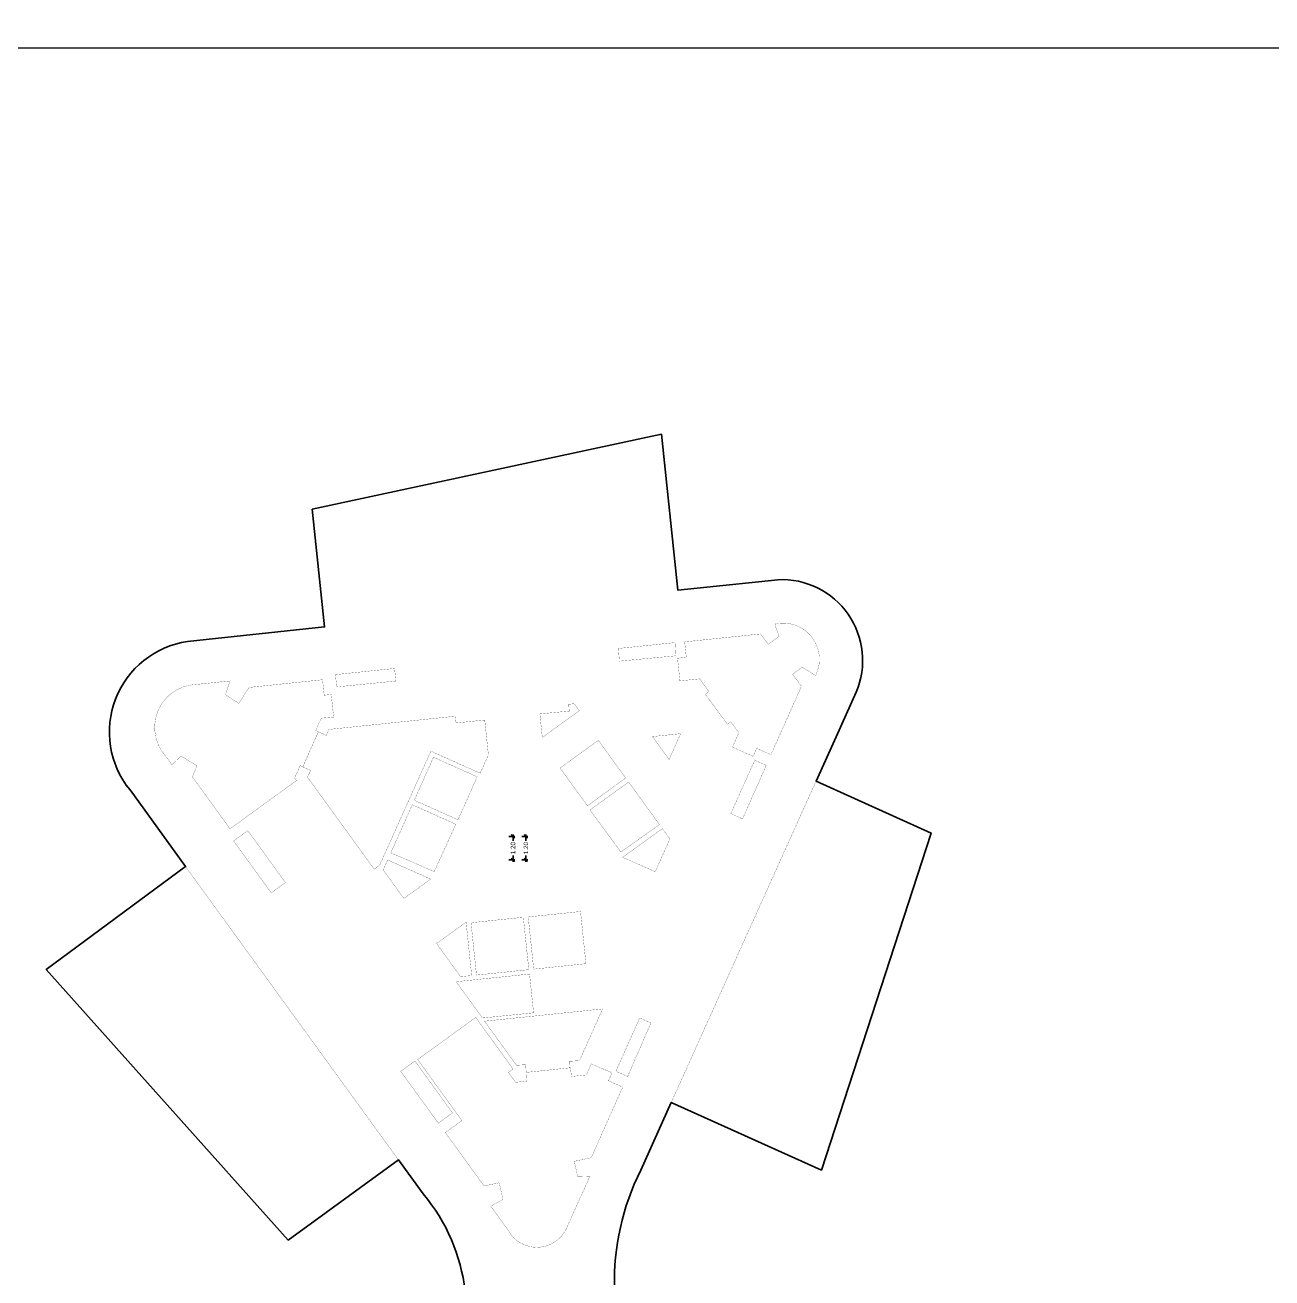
# Model space of a CAD drawing. Header units: metres. Extents: x 256329 to 886268, y -249371 to 355.
# Drawn here: x 283780.9 to 283844.9, y -582.3 to -518 of the extents above; entities that cross this region are included whole.
import ezdxf

# ---------------------------------------------------------------- set-up
doc = ezdxf.new("R2010")
doc.units = ezdxf.units.M
doc.header["$MEASUREMENT"] = 0
doc.header["$PDMODE"] = 35
doc.linetypes.add('DASHED', pattern=[0.75, 0.5, -0.25])
doc.layers.get('0').update_dxf_attribs({"lineweight": 18})
doc.layers.get('Defpoints').update_dxf_attribs({"lineweight": 20})
doc.layers.add('BLK_1_FLR_5_BLT_UP_AREA', color=7, linetype='Continuous', true_color=0x995f4c)
for name, color, linetype, lineweight in [('BLK_1_FLR_5_BLT_UP_AREA_DEDUCT', 14, 'DASHED', 9), ('BLK_1_FLR_5_EXIT_WIDTH_STAIR', 7, 'Continuous', 0), ('BLK_1_FLR_5_UNITFA', 7, 'Continuous', 0)]:
    doc.layers.add(name, color=color, linetype=linetype, lineweight=lineweight)
for name, color, linetype in [('BLK_1_FLR_5_FAR_AREA_DEDUCT', 7, 'Continuous'), ('BLK_1_FLR_5_LIFT_1', 251, 'Continuous'), ('BLK_1_FLR_5_LIFT_2', 251, 'Continuous'), ('BLK_1_FLR_5_LIFT_3', 251, 'Continuous'), ('BLK_1_FLR_5_LIFT_4', 251, 'Continuous'), ('BLK_1_FLR_5_LIFT_5', 251, 'Continuous'), ('BLK_1_FLR_5_LIFT_6', 251, 'Continuous')]:
    doc.layers.add(name, color=color, linetype=linetype)
doc.styles.get("Standard").update_dxf_attribs({"font": 'arial.ttf'})
doc.dimstyles.new('METRIC DIM', dxfattribs={"dimtxt": 0.23, "dimasz": 0.18, "dimexe": 0.1, "dimexo": 0.1, "dimgap": 0.09, "dimtad": 0, "dimzin": 0, "dimdsep": 46, "dimtxsty": 'Standard', "dimblk": 'OBLIQUE', "dimcen": 0, "dimdle": 0.1, "dimclrd": 147, "dimclre": 147, "dimclrt": 7, "dimadec": 0, "dimazin": 0, "dimtfac": 1, "dimtofl": 0, "dimtmove": 0, "dimatfit": 2, "dimfxl": 0.125, "dimtolj": 1, "dimtzin": 0, "dimarcsym": 0})

# ---------------------------------------------------------------- blocks, each defined once
blk = doc.blocks.new('_Oblique')
at = {"color": 0, "linetype": 'ByBlock', "lineweight": -2}
blk.add_line((-0.5, -0.5), (0.5, 0.5), dxfattribs=at)
blk = doc.blocks.new('*D146')
at = {"layer": 'BLK_1_FLR_5_EXIT_WIDTH_STAIR', "color": 147, "lineweight": -2, "transparency": 16777216}
for p, q in [((283806.386579, -559.65448), (283806.693642, -559.65448)), ((283806.593642, -559.55448), (283806.593642, -559.87778)), ((283806.386579, -560.85608), (283806.693642, -560.85608)), ((283806.593642, -560.95608), (283806.593642, -560.63278))]:
    blk.add_line(p, q, dxfattribs=at)
at = {"layer": 'Defpoints', "color": 0, "transparency": 16777216}
for p in [(283806.286579, -559.65448), (283806.286579, -560.85608), (283806.593642, -560.85608)]:
    blk.add_point(p, dxfattribs=at)
at = {"layer": 'BLK_1_FLR_5_EXIT_WIDTH_STAIR', "color": 147, "lineweight": -2, "transparency": 16777216, "xscale": 0.18, "yscale": 0.18, "zscale": 0.18}
for p, rotation in [((283806.593642, -559.65448), 90), ((283806.593642, -560.85608), 270)]:
    blk.add_blockref('_Oblique', p, dxfattribs=dict(at, rotation=rotation))
at = {"layer": 'BLK_1_FLR_5_EXIT_WIDTH_STAIR', "color": 7, "transparency": 16777216, "insert": (283806.593642, -560.25528), "char_height": 0.23, "attachment_point": 5, "rotation": 90}
blk.add_mtext('\\A1;1.20', dxfattribs=at)
blk = doc.blocks.new('*D147')
at = {"layer": 'BLK_1_FLR_5_EXIT_WIDTH_STAIR', "color": 147, "lineweight": -2, "transparency": 16777216}
for p, q in [((283805.725633, -559.65448), (283806.032697, -559.65448)), ((283805.932697, -559.55448), (283805.932697, -559.87778)), ((283805.725633, -560.85608), (283806.032697, -560.85608)), ((283805.932697, -560.95608), (283805.932697, -560.63278))]:
    blk.add_line(p, q, dxfattribs=at)
at = {"layer": 'Defpoints', "color": 0, "transparency": 16777216}
for p in [(283805.625633, -559.65448), (283805.625633, -560.85608), (283805.932697, -560.85608)]:
    blk.add_point(p, dxfattribs=at)
at = {"layer": 'BLK_1_FLR_5_EXIT_WIDTH_STAIR', "color": 147, "lineweight": -2, "transparency": 16777216, "xscale": 0.18, "yscale": 0.18, "zscale": 0.18}
for p, rotation in [((283805.932697, -559.65448), 90), ((283805.932697, -560.85608), 270)]:
    blk.add_blockref('_Oblique', p, dxfattribs=dict(at, rotation=rotation))
at = {"layer": 'BLK_1_FLR_5_EXIT_WIDTH_STAIR', "color": 7, "transparency": 16777216, "insert": (283805.932697, -560.25528), "char_height": 0.23, "attachment_point": 5, "rotation": 90}
blk.add_mtext('\\A1;1.20', dxfattribs=at)

msp = doc.modelspace()

# ---------------------------------------------------------------- linework, layer by layer
at = {"color": 6, "ltscale": 0.05, "elevation": -101.239328}
msp.add_lwpolyline([(283758.121586, -519.163935), (283865.37207, -519.163935), (283865.37207, -768.817827), (283758.121586, -768.817827)], close=True, dxfattribs=at)
at = {"layer": 'BLK_1_FLR_5_BLT_UP_AREA', "color": 14, "elevation": -101.115754}
msp.add_lwpolyline([(283812.763747, -588.792997, -0.247903), (283812.492363, -576.790327), (283814.057804, -573.317816), (283821.769946, -576.793399), (283827.402107, -559.487232), (283821.491233, -556.823416), (283822.523146, -554.535462), (283823.554495, -552.247253, 0.55286), (283819.533633, -546.472288), (283814.386865, -547.007608), (283813.550208, -539.001542), (283795.62304, -542.857988), (283796.254175, -548.902527), (283789.214275, -549.647573, 0.58126), (283786.265129, -557.271347), (283789.119583, -561.210031), (283781.96486, -566.483508), (283794.384072, -580.384424), (283800.052248, -576.27139), (283801.318688, -578.016672, -0.299105), (283802.539371, -588.312459)], format="xyb", dxfattribs=at)
at = {"layer": 'BLK_1_FLR_5_BLT_UP_AREA_DEDUCT', "color": 14, "linetype": 'ByBlock', "const_width": 0.01}
for points, elevation in [([(283814.746223, -549.665173), (283818.647137, -549.256931), (283819.034124, -549.790172), (283819.599868, -549.379597), (283819.401581, -548.844659), (283819.391392, -548.747161, -0.617363), (283821.503178, -551.322991, -0.002002), (283821.472738, -551.390528), (283821.313644, -551.305553), (283820.786572, -550.964516), (283820.288993, -551.325622), (283820.74107, -551.948555), (283819.175421, -555.460347), (283818.444747, -555.134593), (283818.261362, -555.545531), (283817.199453, -555.071642), (283817.52774, -554.336004), (283817.116656, -553.769427), (283816.944739, -553.897033), (283815.801624, -552.356978), (283815.985929, -552.211), (283815.516119, -551.563483), (283814.50231, -551.668406), (283814.380847, -550.507779), (283814.829491, -550.460827)], -202.163684), ([(283794.814125, -556.788739), (283791.402165, -559.264903), (283789.469529, -556.601882), (283789.69987, -556.033636), (283788.888136, -555.526025), (283788.419233, -555.972772), (283788.122797, -555.562267, -0.292458), (283787.700998, -553.2202, -0.157367), (283788.577978, -552.1854, -0.129148), (283789.650339, -551.855188), (283791.404718, -551.67185), (283791.164743, -552.380392), (283791.845794, -552.824673), (283792.379942, -552.005862), (283796.152828, -551.611019), (283796.236095, -552.406674), (283796.597035, -552.368901), (283796.722516, -553.527971), (283796.086837, -553.58443), (283795.805238, -554.217076), (283795.938316, -554.284002), (283795.133176, -556.090587), (283795.00634, -556.009042), (283794.721444, -556.648296)], -202.408485), ([(283805.696866, -571.777636), (283805.938385, -571.602429), (283804.016505, -568.953185), (283801.037697, -571.114146), (283802.95446, -573.764112), (283803.306873, -574.24971), (283802.457158, -574.866375), (283804.446786, -577.607926), (283805.225726, -577.440374), (283805.41249, -578.308628, 0.0186), (283804.793368, -578.64771), (283805.685715, -579.883434, 0.64042), (283808.721802, -579.680478), (283809.875355, -577.12114), (283809.24588, -577.101887), (283809.081841, -576.339281), (283809.950331, -576.152467), (283811.565623, -572.529322), (283810.834503, -572.204129), (283811.018013, -571.79251), (283809.941631, -571.333485), (283809.69772, -571.90544), (283808.931641, -571.985507), (283808.884865, -571.537945), (283806.612966, -571.775391), (283806.638895, -572.225133), (283806.065009, -572.285112)], -202.32684)]:
    msp.add_lwpolyline(points, format="xyb", close=True, dxfattribs=dict(at, elevation=elevation))
for points, elevation in [([(283814.250174, -549.70282), (283811.344308, -550.006512), (283811.395864, -550.65535), (283814.285772, -550.382399)], -202.450413), ([(283796.813875, -551.348612), (283799.849816, -551.030865), (283799.917426, -551.677796), (283796.880577, -551.977314)], -101.324571), ([(283809.07572, -552.84135), (283809.33582, -553.200036), (283807.437854, -554.574862), (283807.312184, -553.366678), (283808.815484, -553.220633), (283808.794268, -552.870934)], -303.543301), ([(283814.539476, -554.379347), (283813.094081, -554.529984), (283813.947031, -555.706562)], 0.019774), ([(283810.311108, -554.722596), (283808.348348, -556.145632), (283809.754955, -558.085613), (283811.715522, -556.656158)], -303.543301), ([(283803.10742, -558.804387), (283804.094271, -556.594743), (283801.848315, -555.591675), (283800.863588, -557.799226)], -202.519999), ([(283817.720008, -558.754572), (283817.117504, -558.485802), (283818.343637, -555.745155), (283818.933879, -556.009676)], -202.450413), ([(283811.867776, -556.862485), (283813.453105, -559.052765), (283811.470842, -560.456048), (283809.884289, -558.300637)], -303.66), ([(283801.887015, -561.463643), (283799.659182, -560.499167), (283800.759122, -558.033375), (283802.994048, -559.031586)], -202.438533), ([(283794.242635, -562.027493), (283793.518341, -562.555674), (283791.584341, -559.88972), (283792.316031, -559.360039)], -202.23652), ([(283813.598821, -559.256167), (283813.9871, -559.785438), (283813.234955, -561.470802), (283811.565829, -560.730214)], -303.543301), ([(283800.327063, -562.844604), (283801.700449, -561.848827), (283799.495632, -560.865632), (283799.267718, -561.376728)], -202.438533), ([(283809.676224, -566.192296), (283806.993337, -566.472383), (283806.713661, -563.793428), (283809.399067, -563.513078)], -303.66), ([(283803.52277, -564.060504), (283803.809098, -566.802397), (283803.240652, -566.858198), (283802.00704, -565.157262)], -303.617359), ([(283806.461347, -563.808665), (283803.775941, -564.089014), (283804.056763, -566.778953), (283806.744688, -566.498341)], -303.66), ([(283806.78099, -566.724865), (283803.01135, -567.118406), (283804.363081, -568.981835), (283806.988633, -568.715413)], -207.490443), ([(283804.467936, -569.146639), (283810.530417, -568.515341), (283809.346142, -571.172885), (283808.826954, -571.203192), (283808.84671, -571.541645), (283806.608266, -571.775595), (283806.583832, -571.381729), (283806.108123, -571.407717)], -303.543301), ([(283811.818226, -571.984577), (283813.013895, -569.236045), (283812.436756, -568.978717), (283811.216161, -571.71628)], -202.450413), ([(283802.824216, -573.855817), (283802.099923, -574.383998), (283800.165922, -571.718043), (283800.897612, -571.188363)], 0.602604)]:
    msp.add_lwpolyline(points, close=True, dxfattribs=dict(at, elevation=elevation))
at = {"layer": 'BLK_1_FLR_5_FAR_AREA_DEDUCT', "color": 14, "const_width": 0.01, "elevation": -202.636997}
msp.add_lwpolyline([(283804.250984, -556.412835), (283804.541248, -555.758271), (283804.668639, -555.471418), (283804.480155, -553.680253), (283802.990645, -553.830234), (283802.954664, -553.486097), (283796.481563, -554.162986), (283796.346969, -554.464974), (283795.933676, -554.285762), (283795.137816, -556.088828), (283795.548553, -556.272664), (283795.37409, -556.609192), (283798.80343, -561.338898), (283799.086785, -561.133448), (283801.712673, -555.2792)], close=True, dxfattribs=at)
at = {"layer": 'BLK_1_FLR_5_LIFT_1', "color": 1, "linetype": 'ByBlock', "const_width": 0.01, "elevation": -303.66}
msp.add_lwpolyline([(283811.867776, -556.862485), (283813.453105, -559.052765), (283811.470842, -560.456048), (283809.884289, -558.300637)], close=True, dxfattribs=at)
at = {"layer": 'BLK_1_FLR_5_LIFT_2', "color": 1, "linetype": 'ByBlock', "const_width": 0.01, "elevation": -303.543301}
msp.add_lwpolyline([(283810.311108, -554.722596), (283808.348348, -556.145632), (283809.754955, -558.085613), (283811.715522, -556.656158)], close=True, dxfattribs=at)
at = {"layer": 'BLK_1_FLR_5_LIFT_3', "color": 1, "linetype": 'ByBlock', "const_width": 0.01, "elevation": -202.519999}
msp.add_lwpolyline([(283803.10742, -558.804387), (283804.094271, -556.594743), (283801.848315, -555.591675), (283800.863588, -557.799226)], close=True, dxfattribs=at)
at = {"layer": 'BLK_1_FLR_5_LIFT_4', "color": 1, "linetype": 'ByBlock', "const_width": 0.01, "elevation": -202.438533}
msp.add_lwpolyline([(283801.887015, -561.463643), (283799.659182, -560.499167), (283800.759122, -558.033375), (283802.994048, -559.031586)], close=True, dxfattribs=at)
at = {"layer": 'BLK_1_FLR_5_LIFT_5', "color": 1, "linetype": 'ByBlock', "const_width": 0.01, "elevation": -303.66}
msp.add_lwpolyline([(283806.461347, -563.808665), (283803.775941, -564.089014), (283804.056763, -566.778953), (283806.744688, -566.498341)], close=True, dxfattribs=at)
at = {"layer": 'BLK_1_FLR_5_LIFT_6', "color": 2, "linetype": 'ByBlock', "const_width": 0.01, "elevation": -303.66}
msp.add_lwpolyline([(283809.676224, -566.192296), (283806.993337, -566.472383), (283806.713661, -563.793428), (283809.399067, -563.513078)], close=True, dxfattribs=at)
at = {"layer": 'BLK_1_FLR_5_UNITFA', "color": 8, "linetype": 'ByBlock', "const_width": 0.01, "elevation": -101.239328}
for points in [[(283827.402107, -559.487232), (283821.491233, -556.823416), (283814.057804, -573.317816), (283821.769946, -576.793399)], [(283789.119583, -561.210031), (283781.96486, -566.483508), (283794.384072, -580.384424), (283800.052248, -576.27139)]]:
    msp.add_lwpolyline(points, close=True, dxfattribs=at)

# ---------------------------------------------------------------- dimensions: what is measured, and where the dimension line sits
at = {"layer": 'BLK_1_FLR_5_EXIT_WIDTH_STAIR', "color": 7}
for base, p1, p2, picture, middle in [((283805.932697, -560.85608, -101.239328), (283805.625633, -559.65448, -101.239328), (283805.625633, -560.85608, -101.239328), '*D147', (283805.932697, -560.25528, -101.239328)), ((283806.593642, -560.85608, -101.239328), (283806.286579, -559.65448, -101.239328), (283806.286579, -560.85608, -101.239328), '*D146', (283806.593642, -560.25528, -101.239328))]:
    dim = msp.add_linear_dim(base=base, p1=p1, p2=p2, angle=90, dimstyle='METRIC DIM', override={"dimfxl": 0.18}, dxfattribs=at)
    dim.commit()
    dim.dimension.update_dxf_attribs({"geometry": picture, "text_midpoint": middle})

doc.saveas('drawing.dxf')
